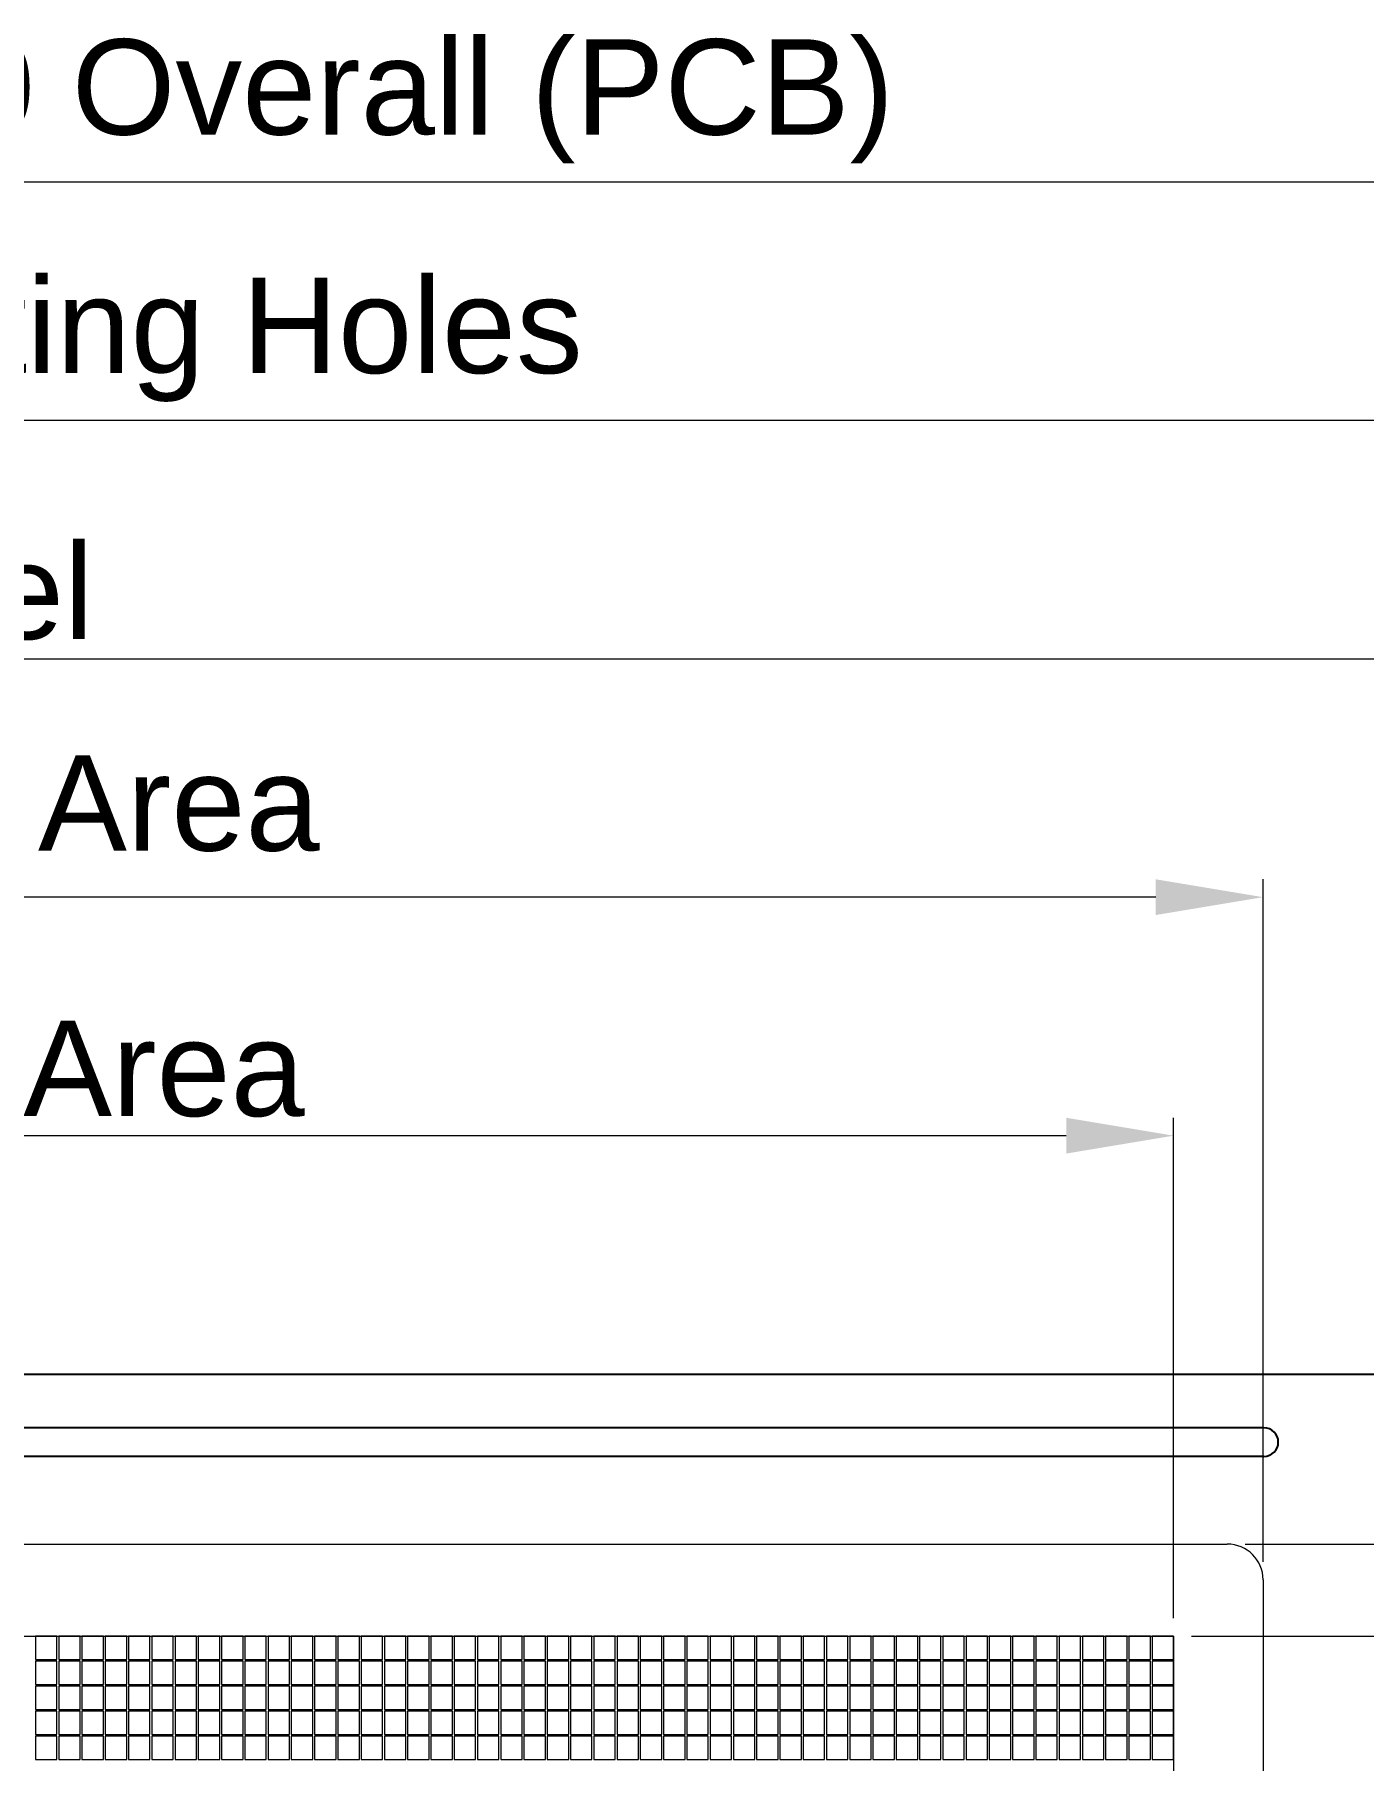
# Model space of a CAD drawing. Extents: x 365 to 1637, y -92 to 444.
# Drawn here: x 816.18 to 853.3, y 30.93 to 79.18 of the extents above; entities that cross this region are included whole.
import ezdxf

# ---------------------------------------------------------------- set-up
doc = ezdxf.new("R2010")
doc.units = 0
doc.layers.get('DEFPOINTS').update_dxf_attribs({"color": 252, "linetype": 'CONTINUOUS'})
for name, color, linetype, lineweight in [('-Dim_mm', 5, 'CONTINUOUS', 13), ('AA Detail', 6, 'CONTINUOUS', 20), ('ACTIVE_AREA', 6, 'CONTINUOUS', 0), ('BEZEL', 7, 'CONTINUOUS', 18), ('VIEW_AREA', 44, 'CONTINUOUS', 20)]:
    doc.layers.add(name, color=color, linetype=linetype, lineweight=lineweight)
doc.layers.add('BZL', color=7, linetype='CONTINUOUS')
doc.layers.add('PCB', color=94, linetype='CONTINUOUS')
doc.styles.add('STYLE1', font='arial.ttf')
doc.dimstyles.new('LO_mm', dxfattribs={"dimtxt": 2.6666, "dimasz": 3, "dimexe": 0.5, "dimexo": 0.5, "dimgap": 0.5, "dimtad": 1, "dimzin": 4, "dimdsep": 46, "dimtxsty": 'STYLE1', "dimcen": -2.5, "dimclrd": 256, "dimclre": 256, "dimclrt": 256, "dimadec": 0, "dimazin": 0, "dimtp": 0.5, "dimtm": 0.5, "dimtfac": 1, "dimtmove": 0, "dimatfit": 1, "dimfxl": 0, "dimtolj": 1, "dimtzin": 0, "dimlwd": -1, "dimlwe": -1, "dimarcsym": 0})

# ---------------------------------------------------------------- blocks, each defined once
blk = doc.blocks.new('va')
at = {"layer": 'VIEW_AREA'}
for p, q in [((453.829, 176.903), (534.779, 176.903)), ((535.779, 175.903), (535.779, 150.403))]:
    blk.add_line(p, q, dxfattribs=at)
blk.add_arc((534.779, 175.903), 1, 0, 90, dxfattribs=at)
blk = doc.blocks.new('bezel')
at = {"layer": 'BZL'}
for p, q in [((445.829, 181.653), (542.779, 181.653)), ((535.804, 180.153), (452.804, 180.153)), ((535.804, 179.353), (452.804, 179.353))]:
    blk.add_line(p, q, dxfattribs=at)
blk.add_arc((535.804, 179.753), 0.4, 270, 90, dxfattribs=at)
blk = doc.blocks.new('*D106')
at = {"layer": '-Dim_mm', "transparency": 16777216}
for p, q in [((770.051, 34.907), (770.051, 48.898)), ((848.001, 34.907), (848.001, 48.898)), ((845.001, 48.398), (773.051, 48.398))]:
    blk.add_line(p, q, dxfattribs=at)
for points in [[(773.051, 48.898), (773.051, 47.898), (770.051, 48.398)], [(845.001, 48.898), (845.001, 47.898), (848.001, 48.398)]]:
    blk.add_solid(points, dxfattribs=at)
at = {"layer": 'DEFPOINTS', "color": 0, "transparency": 16777216}
for p in [(770.051, 48.398), (770.051, 34.407), (848.001, 34.407)]:
    blk.add_point(p, dxfattribs=at)
at = {"layer": '-Dim_mm', "transparency": 16777216, "insert": (809.026, 50.26), "char_height": 2.6666, "attachment_point": 5, "style": 'STYLE1'}
blk.add_mtext('\\A1;77.95 Active Area', dxfattribs=at)
blk = doc.blocks.new('*D107')
at = {"layer": '-Dim_mm', "transparency": 16777216}
for p, q in [((767.551, 36.482), (767.551, 55.565)), ((850.501, 36.482), (850.501, 55.565)), ((847.501, 55.065), (770.551, 55.065))]:
    blk.add_line(p, q, dxfattribs=at)
for points in [[(770.551, 55.565), (770.551, 54.565), (767.551, 55.065)], [(847.501, 55.565), (847.501, 54.565), (850.501, 55.065)]]:
    blk.add_solid(points, dxfattribs=at)
at = {"layer": 'DEFPOINTS', "color": 0, "transparency": 16777216}
for p in [(767.551, 55.065), (767.551, 35.982), (850.501, 35.982)]:
    blk.add_point(p, dxfattribs=at)
at = {"layer": '-Dim_mm', "transparency": 16777216, "insert": (809.026, 57.296), "char_height": 2.6666, "attachment_point": 5, "style": 'STYLE1'}
blk.add_mtext('\\A1;83.0 Viewing Area', dxfattribs=at)
blk = doc.blocks.new('*D108')
at = {"layer": '-Dim_mm', "transparency": 16777216}
for p, q in [((759.551, 41.232), (759.551, 62.231)), ((858.501, 41.232), (858.501, 62.231)), ((762.551, 61.731), (855.501, 61.731))]:
    blk.add_line(p, q, dxfattribs=at)
for points in [[(762.551, 62.231), (762.551, 61.231), (759.551, 61.731)], [(855.501, 62.231), (855.501, 61.231), (858.501, 61.731)]]:
    blk.add_solid(points, dxfattribs=at)
at = {"layer": 'DEFPOINTS', "color": 0, "transparency": 16777216}
for p in [(858.501, 61.731), (759.551, 40.732), (858.501, 40.732)]:
    blk.add_point(p, dxfattribs=at)
at = {"layer": '-Dim_mm', "transparency": 16777216, "insert": (809.026, 63.593), "char_height": 2.6666, "attachment_point": 5, "style": 'STYLE1'}
blk.add_mtext('\\A1;99.0 Bezel', dxfattribs=at)
blk = doc.blocks.new('*D109')
at = {"layer": '-Dim_mm', "transparency": 16777216}
for p, q in [((756.026, 42.232), (756.026, 68.898)), ((862.026, 42.232), (862.026, 68.898)), ((759.026, 68.398), (859.026, 68.398))]:
    blk.add_line(p, q, dxfattribs=at)
for points in [[(759.026, 68.898), (759.026, 67.898), (756.026, 68.398)], [(859.026, 68.898), (859.026, 67.898), (862.026, 68.398)]]:
    blk.add_solid(points, dxfattribs=at)
at = {"layer": 'DEFPOINTS', "color": 0, "transparency": 16777216}
for p in [(862.026, 68.398), (756.026, 41.732), (862.026, 41.732)]:
    blk.add_point(p, dxfattribs=at)
at = {"layer": '-Dim_mm', "transparency": 16777216, "insert": (809.026, 70.646), "char_height": 2.6666, "attachment_point": 5, "style": 'STYLE1'}
blk.add_mtext('\\A1;106.0 PCB Mounting Holes', dxfattribs=at)
blk = doc.blocks.new('*D110')
at = {"layer": '-Dim_mm', "transparency": 16777216}
for p, q in [((752.526, 42.232), (752.526, 75.565)), ((894.526, 42.232), (894.526, 75.565)), ((755.526, 75.065), (891.526, 75.065))]:
    blk.add_line(p, q, dxfattribs=at)
for points in [[(755.526, 75.565), (755.526, 74.565), (752.526, 75.065)], [(891.526, 75.565), (891.526, 74.565), (894.526, 75.065)]]:
    blk.add_solid(points, dxfattribs=at)
at = {"layer": 'DEFPOINTS', "color": 0, "transparency": 16777216}
for p in [(894.526, 75.065), (752.526, 41.732), (894.526, 41.732)]:
    blk.add_point(p, dxfattribs=at)
at = {"layer": '-Dim_mm', "transparency": 16777216, "insert": (823.526, 77.314), "char_height": 2.6666, "attachment_point": 5, "style": 'STYLE1'}
blk.add_mtext('\\A1;142.0 Overall (PCB)', dxfattribs=at)
blk = doc.blocks.new('*D114')
at = {"layer": '-Dim_mm', "transparency": 16777216}
for p, q in [((907.86, 44.732), (907.86, 53.699)), ((895.026, 41.732), (908.36, 41.732)), ((907.86, 36.982), (907.86, 41.732)), ((850.001, 36.982), (908.36, 36.982)), ((907.86, 33.982), (907.86, 30.982))]:
    blk.add_line(p, q, dxfattribs=at)
for points in [[(907.36, 44.732), (908.36, 44.732), (907.86, 41.732)], [(907.36, 33.982), (908.36, 33.982), (907.86, 36.982)]]:
    blk.add_solid(points, dxfattribs=at)
at = {"layer": 'DEFPOINTS', "color": 0, "transparency": 16777216}
for p in [(894.526, 41.732), (907.86, 41.732), (849.501, 36.982)]:
    blk.add_point(p, dxfattribs=at)
at = {"layer": '-Dim_mm', "transparency": 16777216, "insert": (905.998, 50.715), "char_height": 2.6666, "attachment_point": 5, "rotation": 90, "style": 'STYLE1'}
blk.add_mtext('\\A1;4.8', dxfattribs=at)
blk = doc.blocks.new('*D115')
at = {"layer": '-Dim_mm', "transparency": 16777216}
for p, q in [((895.026, 41.732), (915.026, 41.732)), ((914.526, 37.407), (914.526, 38.732)), ((848.501, 34.407), (915.026, 34.407))]:
    blk.add_line(p, q, dxfattribs=at)
for points in [[(914.026, 38.732), (915.026, 38.732), (914.526, 41.732)], [(914.026, 37.407), (915.026, 37.407), (914.526, 34.407)]]:
    blk.add_solid(points, dxfattribs=at)
at = {"layer": 'DEFPOINTS', "color": 0, "transparency": 16777216}
for p in [(894.526, 41.732), (914.526, 41.732), (848.001, 34.407)]:
    blk.add_point(p, dxfattribs=at)
at = {"layer": '-Dim_mm', "transparency": 16777216, "insert": (912.664, 38.069), "char_height": 2.6666, "attachment_point": 5, "rotation": 90, "style": 'STYLE1'}
blk.add_mtext('\\A1;7.3', dxfattribs=at)

msp = doc.modelspace()

# ---------------------------------------------------------------- linework, layer by layer
at = {"layer": 'AA Detail'}
msp.add_lwpolyline([(770.051, 34.407), (848.001, 34.407), (848.001, 12.057), (770.051, 12.057)], close=True, dxfattribs=at)
at = {"layer": 'ACTIVE_AREA'}
for points in [[(816.201, 33.757), (816.801, 33.757), (816.801, 34.407), (816.201, 34.407)], [(816.851, 33.757), (817.451, 33.757), (817.451, 34.407), (816.851, 34.407)], [(817.501, 33.757), (818.101, 33.757), (818.101, 34.407), (817.501, 34.407)], [(818.151, 33.757), (818.751, 33.757), (818.751, 34.407), (818.151, 34.407)], [(818.801, 33.757), (819.401, 33.757), (819.401, 34.407), (818.801, 34.407)], [(819.451, 33.757), (820.051, 33.757), (820.051, 34.407), (819.451, 34.407)], [(820.101, 33.757), (820.701, 33.757), (820.701, 34.407), (820.101, 34.407)], [(820.751, 33.757), (821.351, 33.757), (821.351, 34.407), (820.751, 34.407)], [(821.401, 33.757), (822.001, 33.757), (822.001, 34.407), (821.401, 34.407)], [(822.051, 33.757), (822.651, 33.757), (822.651, 34.407), (822.051, 34.407)], [(822.701, 33.757), (823.301, 33.757), (823.301, 34.407), (822.701, 34.407)], [(823.351, 33.757), (823.951, 33.757), (823.951, 34.407), (823.351, 34.407)], [(824.001, 33.757), (824.601, 33.757), (824.601, 34.407), (824.001, 34.407)], [(824.651, 33.757), (825.251, 33.757), (825.251, 34.407), (824.651, 34.407)], [(825.301, 33.757), (825.901, 33.757), (825.901, 34.407), (825.301, 34.407)], [(825.951, 33.757), (826.551, 33.757), (826.551, 34.407), (825.951, 34.407)], [(826.601, 33.757), (827.201, 33.757), (827.201, 34.407), (826.601, 34.407)], [(827.251, 33.757), (827.851, 33.757), (827.851, 34.407), (827.251, 34.407)], [(827.901, 33.757), (828.501, 33.757), (828.501, 34.407), (827.901, 34.407)], [(828.551, 33.757), (829.151, 33.757), (829.151, 34.407), (828.551, 34.407)], [(829.201, 33.757), (829.801, 33.757), (829.801, 34.407), (829.201, 34.407)], [(829.851, 33.757), (830.451, 33.757), (830.451, 34.407), (829.851, 34.407)], [(830.501, 33.757), (831.101, 33.757), (831.101, 34.407), (830.501, 34.407)], [(831.151, 33.757), (831.751, 33.757), (831.751, 34.407), (831.151, 34.407)], [(831.801, 33.757), (832.401, 33.757), (832.401, 34.407), (831.801, 34.407)], [(832.451, 33.757), (833.051, 33.757), (833.051, 34.407), (832.451, 34.407)], [(833.101, 33.757), (833.701, 33.757), (833.701, 34.407), (833.101, 34.407)], [(833.751, 33.757), (834.351, 33.757), (834.351, 34.407), (833.751, 34.407)], [(834.401, 33.757), (835.001, 33.757), (835.001, 34.407), (834.401, 34.407)], [(835.051, 33.757), (835.651, 33.757), (835.651, 34.407), (835.051, 34.407)], [(835.701, 33.757), (836.301, 33.757), (836.301, 34.407), (835.701, 34.407)], [(836.351, 33.757), (836.951, 33.757), (836.951, 34.407), (836.351, 34.407)], [(837.001, 33.757), (837.601, 33.757), (837.601, 34.407), (837.001, 34.407)], [(837.651, 33.757), (838.251, 33.757), (838.251, 34.407), (837.651, 34.407)], [(838.301, 33.757), (838.901, 33.757), (838.901, 34.407), (838.301, 34.407)], [(838.951, 33.757), (839.551, 33.757), (839.551, 34.407), (838.951, 34.407)], [(839.601, 33.757), (840.201, 33.757), (840.201, 34.407), (839.601, 34.407)], [(840.251, 33.757), (840.851, 33.757), (840.851, 34.407), (840.251, 34.407)], [(840.901, 33.757), (841.501, 33.757), (841.501, 34.407), (840.901, 34.407)], [(841.551, 33.757), (842.151, 33.757), (842.151, 34.407), (841.551, 34.407)], [(842.201, 33.757), (842.801, 33.757), (842.801, 34.407), (842.201, 34.407)], [(842.851, 33.757), (843.451, 33.757), (843.451, 34.407), (842.851, 34.407)], [(843.501, 33.757), (844.101, 33.757), (844.101, 34.407), (843.501, 34.407)], [(844.151, 33.757), (844.751, 33.757), (844.751, 34.407), (844.151, 34.407)], [(844.801, 33.757), (845.401, 33.757), (845.401, 34.407), (844.801, 34.407)], [(845.451, 33.757), (846.051, 33.757), (846.051, 34.407), (845.451, 34.407)], [(846.101, 33.757), (846.701, 33.757), (846.701, 34.407), (846.101, 34.407)], [(846.751, 33.757), (847.351, 33.757), (847.351, 34.407), (846.751, 34.407)], [(847.401, 33.757), (848.001, 33.757), (848.001, 34.407), (847.401, 34.407)], [(816.201, 33.057), (816.801, 33.057), (816.801, 33.707), (816.201, 33.707)], [(816.851, 33.057), (817.451, 33.057), (817.451, 33.707), (816.851, 33.707)], [(817.501, 33.057), (818.101, 33.057), (818.101, 33.707), (817.501, 33.707)], [(818.151, 33.057), (818.751, 33.057), (818.751, 33.707), (818.151, 33.707)], [(818.801, 33.057), (819.401, 33.057), (819.401, 33.707), (818.801, 33.707)], [(819.451, 33.057), (820.051, 33.057), (820.051, 33.707), (819.451, 33.707)], [(820.101, 33.057), (820.701, 33.057), (820.701, 33.707), (820.101, 33.707)], [(820.751, 33.057), (821.351, 33.057), (821.351, 33.707), (820.751, 33.707)], [(821.401, 33.057), (822.001, 33.057), (822.001, 33.707), (821.401, 33.707)], [(822.051, 33.057), (822.651, 33.057), (822.651, 33.707), (822.051, 33.707)], [(822.701, 33.057), (823.301, 33.057), (823.301, 33.707), (822.701, 33.707)], [(823.351, 33.057), (823.951, 33.057), (823.951, 33.707), (823.351, 33.707)], [(824.001, 33.057), (824.601, 33.057), (824.601, 33.707), (824.001, 33.707)], [(824.651, 33.057), (825.251, 33.057), (825.251, 33.707), (824.651, 33.707)], [(825.301, 33.057), (825.901, 33.057), (825.901, 33.707), (825.301, 33.707)], [(825.951, 33.057), (826.551, 33.057), (826.551, 33.707), (825.951, 33.707)], [(826.601, 33.057), (827.201, 33.057), (827.201, 33.707), (826.601, 33.707)], [(827.251, 33.057), (827.851, 33.057), (827.851, 33.707), (827.251, 33.707)], [(827.901, 33.057), (828.501, 33.057), (828.501, 33.707), (827.901, 33.707)], [(828.551, 33.057), (829.151, 33.057), (829.151, 33.707), (828.551, 33.707)], [(829.201, 33.057), (829.801, 33.057), (829.801, 33.707), (829.201, 33.707)], [(829.851, 33.057), (830.451, 33.057), (830.451, 33.707), (829.851, 33.707)], [(830.501, 33.057), (831.101, 33.057), (831.101, 33.707), (830.501, 33.707)], [(831.151, 33.057), (831.751, 33.057), (831.751, 33.707), (831.151, 33.707)], [(831.801, 33.057), (832.401, 33.057), (832.401, 33.707), (831.801, 33.707)], [(832.451, 33.057), (833.051, 33.057), (833.051, 33.707), (832.451, 33.707)], [(833.101, 33.057), (833.701, 33.057), (833.701, 33.707), (833.101, 33.707)], [(833.751, 33.057), (834.351, 33.057), (834.351, 33.707), (833.751, 33.707)], [(834.401, 33.057), (835.001, 33.057), (835.001, 33.707), (834.401, 33.707)], [(835.051, 33.057), (835.651, 33.057), (835.651, 33.707), (835.051, 33.707)], [(835.701, 33.057), (836.301, 33.057), (836.301, 33.707), (835.701, 33.707)], [(836.351, 33.057), (836.951, 33.057), (836.951, 33.707), (836.351, 33.707)], [(837.001, 33.057), (837.601, 33.057), (837.601, 33.707), (837.001, 33.707)], [(837.651, 33.057), (838.251, 33.057), (838.251, 33.707), (837.651, 33.707)], [(838.301, 33.057), (838.901, 33.057), (838.901, 33.707), (838.301, 33.707)], [(838.951, 33.057), (839.551, 33.057), (839.551, 33.707), (838.951, 33.707)], [(839.601, 33.057), (840.201, 33.057), (840.201, 33.707), (839.601, 33.707)], [(840.251, 33.057), (840.851, 33.057), (840.851, 33.707), (840.251, 33.707)], [(840.901, 33.057), (841.501, 33.057), (841.501, 33.707), (840.901, 33.707)], [(841.551, 33.057), (842.151, 33.057), (842.151, 33.707), (841.551, 33.707)], [(842.201, 33.057), (842.801, 33.057), (842.801, 33.707), (842.201, 33.707)], [(842.851, 33.057), (843.451, 33.057), (843.451, 33.707), (842.851, 33.707)], [(843.501, 33.057), (844.101, 33.057), (844.101, 33.707), (843.501, 33.707)], [(844.151, 33.057), (844.751, 33.057), (844.751, 33.707), (844.151, 33.707)], [(844.801, 33.057), (845.401, 33.057), (845.401, 33.707), (844.801, 33.707)], [(845.451, 33.057), (846.051, 33.057), (846.051, 33.707), (845.451, 33.707)], [(846.101, 33.057), (846.701, 33.057), (846.701, 33.707), (846.101, 33.707)], [(846.751, 33.057), (847.351, 33.057), (847.351, 33.707), (846.751, 33.707)], [(847.401, 33.057), (848.001, 33.057), (848.001, 33.707), (847.401, 33.707)], [(816.201, 32.357), (816.801, 32.357), (816.801, 33.007), (816.201, 33.007)], [(816.851, 32.357), (817.451, 32.357), (817.451, 33.007), (816.851, 33.007)], [(817.501, 32.357), (818.101, 32.357), (818.101, 33.007), (817.501, 33.007)], [(818.151, 32.357), (818.751, 32.357), (818.751, 33.007), (818.151, 33.007)], [(818.801, 32.357), (819.401, 32.357), (819.401, 33.007), (818.801, 33.007)], [(819.451, 32.357), (820.051, 32.357), (820.051, 33.007), (819.451, 33.007)], [(820.101, 32.357), (820.701, 32.357), (820.701, 33.007), (820.101, 33.007)], [(820.751, 32.357), (821.351, 32.357), (821.351, 33.007), (820.751, 33.007)], [(821.401, 32.357), (822.001, 32.357), (822.001, 33.007), (821.401, 33.007)], [(822.051, 32.357), (822.651, 32.357), (822.651, 33.007), (822.051, 33.007)], [(822.701, 32.357), (823.301, 32.357), (823.301, 33.007), (822.701, 33.007)], [(823.351, 32.357), (823.951, 32.357), (823.951, 33.007), (823.351, 33.007)], [(824.001, 32.357), (824.601, 32.357), (824.601, 33.007), (824.001, 33.007)], [(824.651, 32.357), (825.251, 32.357), (825.251, 33.007), (824.651, 33.007)], [(825.301, 32.357), (825.901, 32.357), (825.901, 33.007), (825.301, 33.007)], [(825.951, 32.357), (826.551, 32.357), (826.551, 33.007), (825.951, 33.007)], [(826.601, 32.357), (827.201, 32.357), (827.201, 33.007), (826.601, 33.007)], [(827.251, 32.357), (827.851, 32.357), (827.851, 33.007), (827.251, 33.007)], [(827.901, 32.357), (828.501, 32.357), (828.501, 33.007), (827.901, 33.007)], [(828.551, 32.357), (829.151, 32.357), (829.151, 33.007), (828.551, 33.007)], [(829.201, 32.357), (829.801, 32.357), (829.801, 33.007), (829.201, 33.007)], [(829.851, 32.357), (830.451, 32.357), (830.451, 33.007), (829.851, 33.007)], [(830.501, 32.357), (831.101, 32.357), (831.101, 33.007), (830.501, 33.007)], [(831.151, 32.357), (831.751, 32.357), (831.751, 33.007), (831.151, 33.007)], [(831.801, 32.357), (832.401, 32.357), (832.401, 33.007), (831.801, 33.007)], [(832.451, 32.357), (833.051, 32.357), (833.051, 33.007), (832.451, 33.007)], [(833.101, 32.357), (833.701, 32.357), (833.701, 33.007), (833.101, 33.007)], [(833.751, 32.357), (834.351, 32.357), (834.351, 33.007), (833.751, 33.007)], [(834.401, 32.357), (835.001, 32.357), (835.001, 33.007), (834.401, 33.007)], [(835.051, 32.357), (835.651, 32.357), (835.651, 33.007), (835.051, 33.007)], [(835.701, 32.357), (836.301, 32.357), (836.301, 33.007), (835.701, 33.007)], [(836.351, 32.357), (836.951, 32.357), (836.951, 33.007), (836.351, 33.007)], [(837.001, 32.357), (837.601, 32.357), (837.601, 33.007), (837.001, 33.007)], [(837.651, 32.357), (838.251, 32.357), (838.251, 33.007), (837.651, 33.007)], [(838.301, 32.357), (838.901, 32.357), (838.901, 33.007), (838.301, 33.007)], [(838.951, 32.357), (839.551, 32.357), (839.551, 33.007), (838.951, 33.007)], [(839.601, 32.357), (840.201, 32.357), (840.201, 33.007), (839.601, 33.007)], [(840.251, 32.357), (840.851, 32.357), (840.851, 33.007), (840.251, 33.007)], [(840.901, 32.357), (841.501, 32.357), (841.501, 33.007), (840.901, 33.007)], [(841.551, 32.357), (842.151, 32.357), (842.151, 33.007), (841.551, 33.007)], [(842.201, 32.357), (842.801, 32.357), (842.801, 33.007), (842.201, 33.007)], [(842.851, 32.357), (843.451, 32.357), (843.451, 33.007), (842.851, 33.007)], [(843.501, 32.357), (844.101, 32.357), (844.101, 33.007), (843.501, 33.007)], [(844.151, 32.357), (844.751, 32.357), (844.751, 33.007), (844.151, 33.007)], [(844.801, 32.357), (845.401, 32.357), (845.401, 33.007), (844.801, 33.007)], [(845.451, 32.357), (846.051, 32.357), (846.051, 33.007), (845.451, 33.007)], [(846.101, 32.357), (846.701, 32.357), (846.701, 33.007), (846.101, 33.007)], [(846.751, 32.357), (847.351, 32.357), (847.351, 33.007), (846.751, 33.007)], [(847.401, 32.357), (848.001, 32.357), (848.001, 33.007), (847.401, 33.007)], [(816.201, 31.657), (816.801, 31.657), (816.801, 32.307), (816.201, 32.307)], [(816.851, 31.657), (817.451, 31.657), (817.451, 32.307), (816.851, 32.307)], [(817.501, 31.657), (818.101, 31.657), (818.101, 32.307), (817.501, 32.307)], [(818.151, 31.657), (818.751, 31.657), (818.751, 32.307), (818.151, 32.307)], [(818.801, 31.657), (819.401, 31.657), (819.401, 32.307), (818.801, 32.307)], [(819.451, 31.657), (820.051, 31.657), (820.051, 32.307), (819.451, 32.307)], [(820.101, 31.657), (820.701, 31.657), (820.701, 32.307), (820.101, 32.307)], [(820.751, 31.657), (821.351, 31.657), (821.351, 32.307), (820.751, 32.307)], [(821.401, 31.657), (822.001, 31.657), (822.001, 32.307), (821.401, 32.307)], [(822.051, 31.657), (822.651, 31.657), (822.651, 32.307), (822.051, 32.307)], [(822.701, 31.657), (823.301, 31.657), (823.301, 32.307), (822.701, 32.307)], [(823.351, 31.657), (823.951, 31.657), (823.951, 32.307), (823.351, 32.307)], [(824.001, 31.657), (824.601, 31.657), (824.601, 32.307), (824.001, 32.307)], [(824.651, 31.657), (825.251, 31.657), (825.251, 32.307), (824.651, 32.307)], [(825.301, 31.657), (825.901, 31.657), (825.901, 32.307), (825.301, 32.307)], [(825.951, 31.657), (826.551, 31.657), (826.551, 32.307), (825.951, 32.307)], [(826.601, 31.657), (827.201, 31.657), (827.201, 32.307), (826.601, 32.307)], [(827.251, 31.657), (827.851, 31.657), (827.851, 32.307), (827.251, 32.307)], [(827.901, 31.657), (828.501, 31.657), (828.501, 32.307), (827.901, 32.307)], [(828.551, 31.657), (829.151, 31.657), (829.151, 32.307), (828.551, 32.307)], [(829.201, 31.657), (829.801, 31.657), (829.801, 32.307), (829.201, 32.307)], [(829.851, 31.657), (830.451, 31.657), (830.451, 32.307), (829.851, 32.307)], [(830.501, 31.657), (831.101, 31.657), (831.101, 32.307), (830.501, 32.307)], [(831.151, 31.657), (831.751, 31.657), (831.751, 32.307), (831.151, 32.307)], [(831.801, 31.657), (832.401, 31.657), (832.401, 32.307), (831.801, 32.307)], [(832.451, 31.657), (833.051, 31.657), (833.051, 32.307), (832.451, 32.307)], [(833.101, 31.657), (833.701, 31.657), (833.701, 32.307), (833.101, 32.307)], [(833.751, 31.657), (834.351, 31.657), (834.351, 32.307), (833.751, 32.307)], [(834.401, 31.657), (835.001, 31.657), (835.001, 32.307), (834.401, 32.307)], [(835.051, 31.657), (835.651, 31.657), (835.651, 32.307), (835.051, 32.307)], [(835.701, 31.657), (836.301, 31.657), (836.301, 32.307), (835.701, 32.307)], [(836.351, 31.657), (836.951, 31.657), (836.951, 32.307), (836.351, 32.307)], [(837.001, 31.657), (837.601, 31.657), (837.601, 32.307), (837.001, 32.307)], [(837.651, 31.657), (838.251, 31.657), (838.251, 32.307), (837.651, 32.307)], [(838.301, 31.657), (838.901, 31.657), (838.901, 32.307), (838.301, 32.307)], [(838.951, 31.657), (839.551, 31.657), (839.551, 32.307), (838.951, 32.307)], [(839.601, 31.657), (840.201, 31.657), (840.201, 32.307), (839.601, 32.307)], [(840.251, 31.657), (840.851, 31.657), (840.851, 32.307), (840.251, 32.307)], [(840.901, 31.657), (841.501, 31.657), (841.501, 32.307), (840.901, 32.307)], [(841.551, 31.657), (842.151, 31.657), (842.151, 32.307), (841.551, 32.307)], [(842.201, 31.657), (842.801, 31.657), (842.801, 32.307), (842.201, 32.307)], [(842.851, 31.657), (843.451, 31.657), (843.451, 32.307), (842.851, 32.307)], [(843.501, 31.657), (844.101, 31.657), (844.101, 32.307), (843.501, 32.307)], [(844.151, 31.657), (844.751, 31.657), (844.751, 32.307), (844.151, 32.307)], [(844.801, 31.657), (845.401, 31.657), (845.401, 32.307), (844.801, 32.307)], [(845.451, 31.657), (846.051, 31.657), (846.051, 32.307), (845.451, 32.307)], [(846.101, 31.657), (846.701, 31.657), (846.701, 32.307), (846.101, 32.307)], [(846.751, 31.657), (847.351, 31.657), (847.351, 32.307), (846.751, 32.307)], [(847.401, 31.657), (848.001, 31.657), (848.001, 32.307), (847.401, 32.307)], [(816.201, 30.957), (816.801, 30.957), (816.801, 31.607), (816.201, 31.607)], [(816.851, 30.957), (817.451, 30.957), (817.451, 31.607), (816.851, 31.607)], [(817.501, 30.957), (818.101, 30.957), (818.101, 31.607), (817.501, 31.607)], [(818.151, 30.957), (818.751, 30.957), (818.751, 31.607), (818.151, 31.607)], [(818.801, 30.957), (819.401, 30.957), (819.401, 31.607), (818.801, 31.607)], [(819.451, 30.957), (820.051, 30.957), (820.051, 31.607), (819.451, 31.607)], [(820.101, 30.957), (820.701, 30.957), (820.701, 31.607), (820.101, 31.607)], [(820.751, 30.957), (821.351, 30.957), (821.351, 31.607), (820.751, 31.607)], [(821.401, 30.957), (822.001, 30.957), (822.001, 31.607), (821.401, 31.607)], [(822.051, 30.957), (822.651, 30.957), (822.651, 31.607), (822.051, 31.607)], [(822.701, 30.957), (823.301, 30.957), (823.301, 31.607), (822.701, 31.607)], [(823.351, 30.957), (823.951, 30.957), (823.951, 31.607), (823.351, 31.607)], [(824.001, 30.957), (824.601, 30.957), (824.601, 31.607), (824.001, 31.607)], [(824.651, 30.957), (825.251, 30.957), (825.251, 31.607), (824.651, 31.607)], [(825.301, 30.957), (825.901, 30.957), (825.901, 31.607), (825.301, 31.607)], [(825.951, 30.957), (826.551, 30.957), (826.551, 31.607), (825.951, 31.607)], [(826.601, 30.957), (827.201, 30.957), (827.201, 31.607), (826.601, 31.607)], [(827.251, 30.957), (827.851, 30.957), (827.851, 31.607), (827.251, 31.607)], [(827.901, 30.957), (828.501, 30.957), (828.501, 31.607), (827.901, 31.607)], [(828.551, 30.957), (829.151, 30.957), (829.151, 31.607), (828.551, 31.607)], [(829.201, 30.957), (829.801, 30.957), (829.801, 31.607), (829.201, 31.607)], [(829.851, 30.957), (830.451, 30.957), (830.451, 31.607), (829.851, 31.607)], [(830.501, 30.957), (831.101, 30.957), (831.101, 31.607), (830.501, 31.607)], [(831.151, 30.957), (831.751, 30.957), (831.751, 31.607), (831.151, 31.607)], [(831.801, 30.957), (832.401, 30.957), (832.401, 31.607), (831.801, 31.607)], [(832.451, 30.957), (833.051, 30.957), (833.051, 31.607), (832.451, 31.607)], [(833.101, 30.957), (833.701, 30.957), (833.701, 31.607), (833.101, 31.607)], [(833.751, 30.957), (834.351, 30.957), (834.351, 31.607), (833.751, 31.607)], [(834.401, 30.957), (835.001, 30.957), (835.001, 31.607), (834.401, 31.607)], [(835.051, 30.957), (835.651, 30.957), (835.651, 31.607), (835.051, 31.607)], [(835.701, 30.957), (836.301, 30.957), (836.301, 31.607), (835.701, 31.607)], [(836.351, 30.957), (836.951, 30.957), (836.951, 31.607), (836.351, 31.607)], [(837.001, 30.957), (837.601, 30.957), (837.601, 31.607), (837.001, 31.607)], [(837.651, 30.957), (838.251, 30.957), (838.251, 31.607), (837.651, 31.607)], [(838.301, 30.957), (838.901, 30.957), (838.901, 31.607), (838.301, 31.607)], [(838.951, 30.957), (839.551, 30.957), (839.551, 31.607), (838.951, 31.607)], [(839.601, 30.957), (840.201, 30.957), (840.201, 31.607), (839.601, 31.607)], [(840.251, 30.957), (840.851, 30.957), (840.851, 31.607), (840.251, 31.607)], [(840.901, 30.957), (841.501, 30.957), (841.501, 31.607), (840.901, 31.607)], [(841.551, 30.957), (842.151, 30.957), (842.151, 31.607), (841.551, 31.607)], [(842.201, 30.957), (842.801, 30.957), (842.801, 31.607), (842.201, 31.607)], [(842.851, 30.957), (843.451, 30.957), (843.451, 31.607), (842.851, 31.607)], [(843.501, 30.957), (844.101, 30.957), (844.101, 31.607), (843.501, 31.607)], [(844.151, 30.957), (844.751, 30.957), (844.751, 31.607), (844.151, 31.607)], [(844.801, 30.957), (845.401, 30.957), (845.401, 31.607), (844.801, 31.607)], [(845.451, 30.957), (846.051, 30.957), (846.051, 31.607), (845.451, 31.607)], [(846.101, 30.957), (846.701, 30.957), (846.701, 31.607), (846.101, 31.607)], [(846.751, 30.957), (847.351, 30.957), (847.351, 31.607), (846.751, 31.607)], [(847.401, 30.957), (848.001, 30.957), (848.001, 31.607), (847.401, 31.607)]]:
    msp.add_lwpolyline(points, close=True, dxfattribs=at)
at = {"layer": 'PCB'}
msp.add_line((752.526, 41.732), (894.526, 41.732), dxfattribs=at)

# ---------------------------------------------------------------- block references
at = {"layer": '-Dim_mm'}
msp.add_blockref('va', (314.722, -139.922), dxfattribs=at)
at = {"layer": 'BEZEL'}
msp.add_blockref('bezel', (314.722, -139.922), dxfattribs=at)

# ---------------------------------------------------------------- dimensions: what is measured, and where the dimension line sits
at = {"layer": '-Dim_mm'}
for base, p1, p2, text, override, picture, middle in [((894.526, 75.065), (752.526, 41.732), (894.526, 41.732), '<> Overall (PCB)', {"dimdec": 1}, '*D110', (823.526, 77.314)), ((862.026, 68.398), (756.026, 41.732), (862.026, 41.732), '<> PCB Mounting Holes', {"dimdec": 1}, '*D109', (809.026, 70.646)), ((858.501497875, 61.73143509), (759.551497875, 40.73163509), (858.501497875, 40.73163509), '<> Bezel', {"dimdec": 1}, '*D108', (809.026497875, 63.592929019)), ((767.551497875, 55.06483509), (850.501497875, 35.98163509), (767.551497875, 35.98163509), '<> Viewing Area', {"dimdec": 1}, '*D107', (809.026497875, 57.295578541)), ((770.051, 48.398), (848.001, 34.407), (770.051, 34.407), '<> Active Area', {"dimdec": 2}, '*D106', (809.026, 50.26))]:
    dim = msp.add_linear_dim(base=base, p1=p1, p2=p2, text=text, dimstyle='LO_mm', override=override, dxfattribs=at)
    dim.commit()
    dim.dimension.update_dxf_attribs({"geometry": picture, "text_midpoint": middle})
for base, p1, p2, picture, middle in [((907.859897875, 41.73163509), (849.501497875, 36.98163509), (894.526497875, 41.73163509), '*D114', (905.998403946, 50.715429292)), ((914.526, 41.732), (848.001, 34.407), (894.526, 41.732), '*D115', (912.664, 38.069))]:
    dim = msp.add_linear_dim(base=base, p1=p1, p2=p2, angle=90, dimstyle='LO_mm', override={"dimdec": 1}, dxfattribs=at)
    dim.commit()
    dim.dimension.update_dxf_attribs({"geometry": picture, "text_midpoint": middle})

doc.saveas('drawing.dxf')
